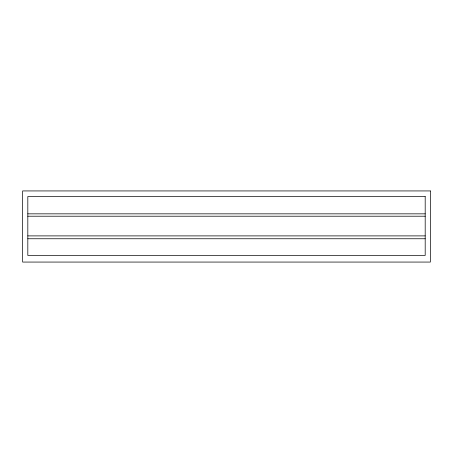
<?xml version="1.0" encoding="UTF-8"?>
<svg xmlns="http://www.w3.org/2000/svg" width="453" height="453" viewBox="0 0 453 453"><rect width="100%" height="100%" fill="white"/><g stroke="black" fill="none" stroke-linecap="round" stroke-linejoin="round"><path stroke-width="0.68" d="M27.82 213.844L425.191 213.844M27.82 216.211L425.191 216.211M27.82 235.894L425.191 235.894M27.82 238.754L425.191 238.754M430.35 190.934L22.65 190.934L22.65 262.066L430.35 262.066L430.35 190.934M425.191 196.523L27.82 196.523L27.82 255.424L425.191 255.424L425.191 196.523"/></g></svg>
